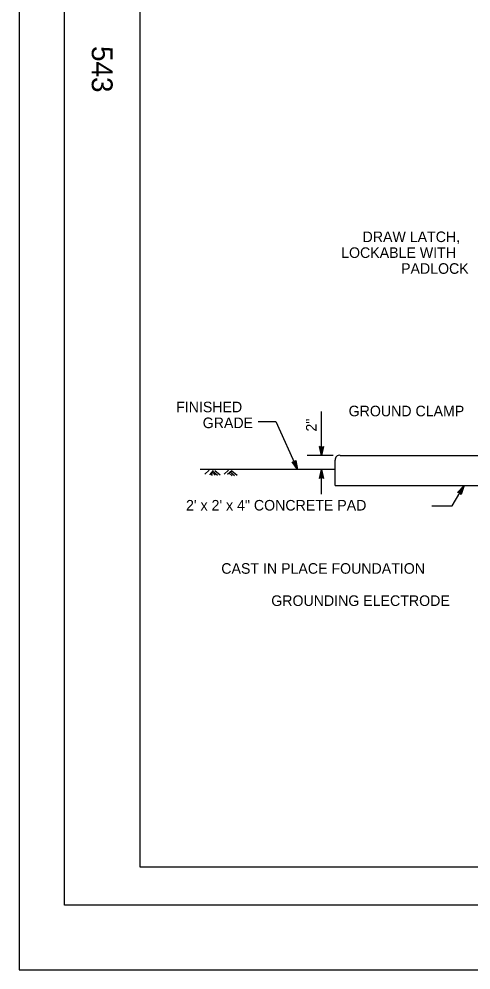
# Model space of a CAD drawing. Extents: x -893 to 867, y -474 to 712.
# Drawn here: x -893 to -595, y -474 to 155 of the extents above; entities that cross this region are included whole.
import ezdxf

# ---------------------------------------------------------------- set-up
doc = ezdxf.new("R2010")
doc.units = 0
for name, color, linetype in [('border_PLOTTING-ELEMENTS', 7, 'Continuous'), ('border_rw_22x34_Cut_Lines', 7, 'Continuous'), ('border_SHEET', 7, 'Continuous'), ('border_WITHIN-BORDER-anno', 7, 'Continuous'), ('es_DETAIL', 7, 'Continuous'), ('es_DETAIL-anno', 7, 'Continuous'), ('rd_PROFILE-OG', 7, 'Continuous')]:
    doc.layers.add(name, color=color, linetype=linetype)

msp = doc.modelspace()

# ---------------------------------------------------------------- linework, layer by layer
at = {"layer": 'border_PLOTTING-ELEMENTS'}
for points in [[(-893.46, -474.05), (866.55, -474.05), (866.55, 711.96), (-893.46, 711.96)], [(-863.46, 668.96), (836.55, 668.96), (836.55, -431.05), (-863.46, -431.05)]]:
    msp.add_lwpolyline(points, close=True, dxfattribs=at)
at = {"layer": 'border_rw_22x34_Cut_Lines'}
msp.add_lwpolyline([(-863.46, 668.96), (836.55, 668.96), (836.55, -431.05), (-863.46, -431.05)], close=True, dxfattribs=at)
at = {"layer": 'border_SHEET'}
for p, q in [((-813.46, -406.05), (-813.46, 643.96)), ((811.55, -406.05), (-813.46, -406.05))]:
    msp.add_line(p, q, dxfattribs=at)
at = {"layer": 'es_DETAIL'}
for p, q in [((-684.49, -153.46), (-684.49, -136.56)), ((-681.1, -133.46), (-560.68, -133.46)), ((-684.49, -153.46), (-557.71, -153.46))]:
    msp.add_line(p, q, dxfattribs=at)
msp.add_arc((-681.5, -136.43), 3, 82.37486, 182.4516, dxfattribs=at)
at = {"layer": 'es_DETAIL-anno'}
for p, q in [((-693.46, -133.46), (-693.46, -104.46)), ((-709.35, -142.81), (-712.95, -137.82)), ((-712.95, -137.82), (-712.95, -137.82)), ((-712.95, -137.82), (-711.41, -138.03)), ((-709.91, -141.53), (-712.52, -137.89)), ((-710.44, -140.27), (-712.13, -137.92)), ((-710.99, -139), (-711.71, -137.99)), ((-711.41, -138.03), (-710.49, -136.77)), ((-711.22, -137.76), (-710.99, -139)), ((-710.97, -137.46), (-710.44, -140.27)), ((-710.73, -137.11), (-709.9, -141.54)), ((-710.49, -136.77), (-710.49, -136.77)), ((-710.49, -136.77), (-709.35, -142.81)), ((-685.75, -133.46), (-703.03, -133.46)), ((-709.35, -142.81), (-709.35, -142.81)), ((-694.8, -148.81), (-693.46, -142.81)), ((-694.44, -148.59), (-693.46, -144.19)), ((-693.46, -159.12), (-693.46, -142.81)), ((-693.46, -142.81), (-693.46, -142.81)), ((-693.46, -142.81), (-692.13, -148.81)), ((-693.46, -144.2), (-692.49, -148.57)), ((-693.46, -148.01), (-694.8, -148.81)), ((-694.8, -148.81), (-694.8, -148.81)), ((-694.08, -148.36), (-693.46, -145.57)), ((-693.74, -148.18), (-693.46, -146.95)), ((-693.46, -145.57), (-692.84, -148.4)), ((-693.46, -146.95), (-693.2, -148.16)), ((-692.13, -148.81), (-693.46, -148.01)), ((-692.13, -148.81), (-692.13, -148.81)), ((-603.45, -157.94), (-599.21, -153.49)), ((-603.04, -157.94), (-599.92, -154.68)), ((-602.61, -157.92), (-600.64, -155.86)), ((-602.22, -157.95), (-601.35, -157.04)), ((-601.35, -157.04), (-601.75, -158.21)), ((-600.64, -155.86), (-601.56, -158.6)), ((-599.92, -154.69), (-601.35, -158.93)), ((-599.21, -153.49), (-601.17, -159.32)), ((-599.21, -153.49), (-599.21, -153.49)), ((-601.89, -157.95), (-603.45, -157.94)), ((-603.45, -157.94), (-603.45, -157.94)), ((-601.17, -159.32), (-601.89, -157.95)), ((-601.17, -159.32), (-601.17, -159.32))]:
    msp.add_line(p, q, dxfattribs=at)
for points in [[(-735.23, -111.08), (-723.64, -111.08), (-709.35, -142.81)], [(-620.53, -166.79), (-607.05, -166.79), (-599.21, -153.49)]]:
    msp.add_lwpolyline(points, dxfattribs=at)
msp.add_lwpolyline([(-692.14, -127.55), (-693.46, -133.46), (-694.77, -127.55), (-694.42, -127.76), (-693.46, -132.09), (-692.49, -127.76), (-692.84, -127.97), (-693.46, -130.74), (-694.07, -127.97), (-693.72, -128.18), (-693.46, -129.38), (-693.19, -128.18), (-693.46, -128.34), (-694.77, -127.55), (-693.46, -128.34)], close=True, dxfattribs=at)
at = {"layer": 'rd_PROFILE-OG'}
for p, q in [((-684.49, -142.81), (-773.6, -142.81)), ((-767.83, -143.37), (-770.68, -145.9)), ((-765.13, -143.39), (-767.48, -146.38)), ((-765.95, -144.66), (-763.75, -146.66)), ((-765.36, -143.83), (-762.14, -146.49)), ((-764.03, -143.4), (-760.43, -146.36)), ((-754.94, -143.33), (-757.79, -145.86)), ((-752.83, -143.68), (-755.69, -146.21)), ((-754.16, -144.11), (-750.94, -146.77)), ((-752.83, -143.68), (-749.23, -146.64)), ((-766.73, -145.52), (-765.7, -146.78)), ((-754.75, -144.94), (-752.55, -146.94))]:
    msp.add_line(p, q, dxfattribs=at)

# ---------------------------------------------------------------- texts
at = {"layer": 'border_WITHIN-BORDER-anno'}
msp.add_text('543', height=13.78, rotation=270, dxfattribs=at).set_placement((-845.36, 137.43))
at = {"layer": 'es_DETAIL-anno'}
for s, p in [('DRAW LATCH,', (-666.28, 7.68)), ('LOCKABLE WITH', (-680.45, -2.82)), ('PADLOCK', (-640.83, -13.32)), ('FINISHED', (-789.57, -104.95)), ('GROUND CLAMP', (-675.5, -107.62)), ('GRADE', (-772, -115.45)), ('2\' x 2\' x 4" CONCRETE PAD', (-783.03, -169.99)), ('CAST IN PLACE FOUNDATION', (-759.71, -211.82)), ('GROUNDING ELECTRODE', (-726.67, -233.13))]:
    msp.add_text(s, height=7, dxfattribs=at).set_placement(p)
msp.add_text('2"', height=7, rotation=90, dxfattribs=at).set_placement((-696.69, -117.72))

doc.saveas('drawing.dxf')
